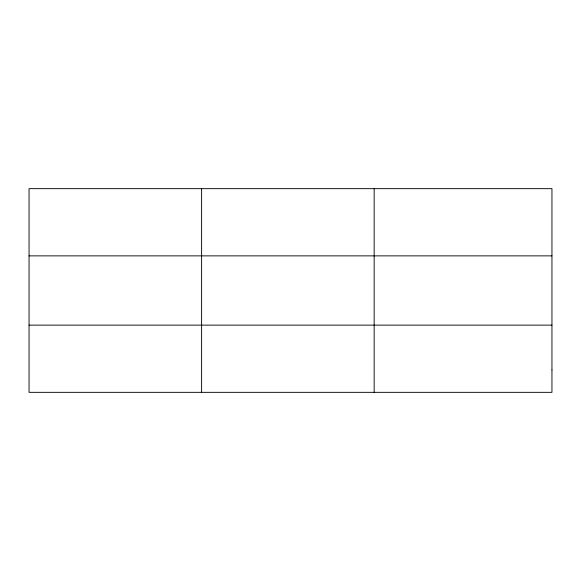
<?xml version="1.0" encoding="UTF-8"?>
<svg xmlns="http://www.w3.org/2000/svg" width="581" height="581" viewBox="0 0 581 581"><rect width="100%" height="100%" fill="white"/><g stroke="black" fill="none" stroke-linecap="round" stroke-linejoin="round"><path stroke-width="0.87" d="M201.607 188.658L201.607 392.342M374.164 188.658L374.164 392.342M29.05 255.872L551.95 255.872M29.05 325.128L551.95 325.128M551.95 369.937L551.95 392.342L29.05 392.342L29.05 188.658L551.95 188.658L551.95 369.937"/></g></svg>
